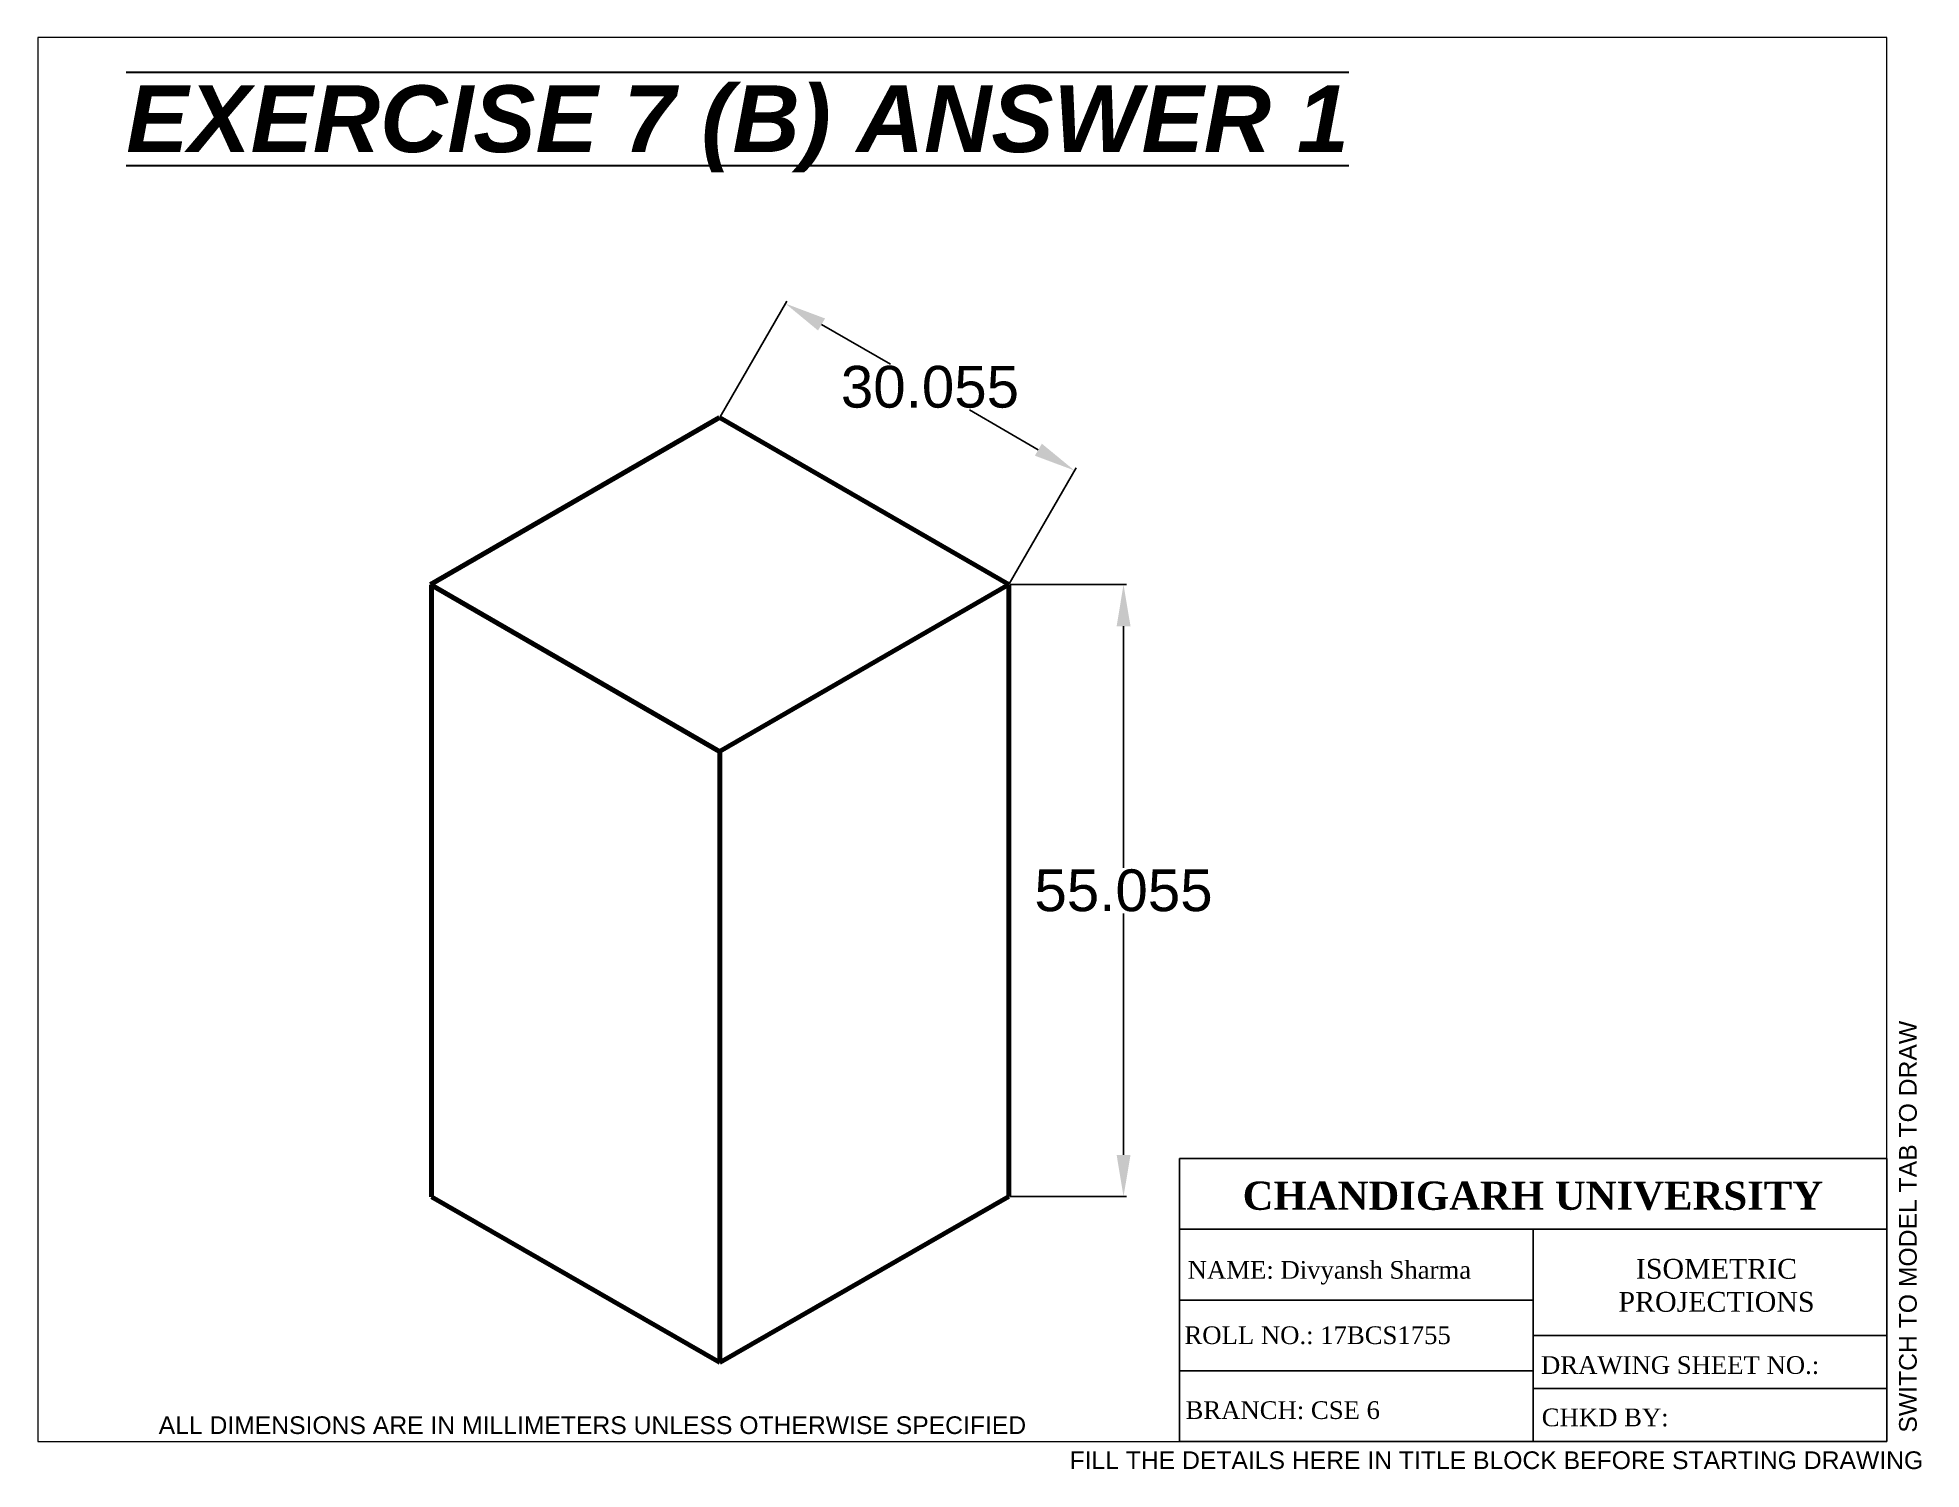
# Paper-space layout 'Layout1' of a CAD drawing. Header units: millimetres. Extents: x 0 to 266, y -4 to 198.
# The model-space entities are those that its viewports show. They can reach past a viewport. Long polylines and large blocks are cut down to what shows.
import ezdxf

# ---------------------------------------------------------------- set-up
doc = ezdxf.new("R2010")
doc.units = ezdxf.units.MM
doc.header["$PDMODE"] = 32
doc.linetypes.add('ACAD_ISO08W100', pattern=[36, 24, -3, 6, -3])
doc.layers.add('Comments', color=10, linetype='Continuous', lineweight=13, plot=False)
doc.layers.add('thick continuous', color=7, linetype='Continuous', lineweight=30)
doc.styles.get("Standard").update_dxf_attribs({"font": 'arial.ttf'})
doc.dimstyles.get("Standard").update_dxf_attribs({"dimscale": 1.5, "dimtxt": 2.5, "dimasz": 2.5, "dimexe": 0.18, "dimexo": 0.0625, "dimgap": 0.09, "dimtad": 0, "dimtih": 1, "dimtoh": 1, "dimdec": 1, "dimzin": 0, "dimdsep": 46, "dimtxsty": 'Standard', "dimcen": 0.09, "dimadec": 0, "dimazin": 0, "dimtfac": 1, "dimtdec": 1, "dimtofl": 0, "dimtmove": 0, "dimatfit": 3, "dimfxl": 1, "dimtolj": 1, "dimtzin": 0, "dimarcsym": 0})

# ---------------------------------------------------------------- blocks, each defined once
blk = doc.blocks.new('*D1')
at = {"layer": 'Defpoints', "color": 0}
for p in [(182.52, 105.41), (214.42, 100.66), (208.51, 90.41)]:
    blk.add_point(p, dxfattribs=at)
at = {"layer": 'thick continuous', "color": 0, "lineweight": -2}
for p, q in [((182.57, 105.49), (188.57, 115.89)), ((191.69, 113.78), (197.88, 110.21)), ((211.17, 102.53), (204.98, 106.11)), ((208.55, 90.49), (214.56, 100.89))]:
    blk.add_line(p, q, dxfattribs=at)
at = {"layer": 'thick continuous', "color": 0}
for points in [[(192, 114.32), (191.37, 113.24), (188.44, 115.66)], [(210.86, 101.99), (211.49, 103.07), (214.42, 100.66)]]:
    blk.add_solid(points, dxfattribs=at)
at = {"layer": 'thick continuous', "color": 0, "lineweight": 18, "insert": (201.43, 108.16), "char_height": 3.75, "attachment_point": 5}
blk.add_mtext('\\A1;30.055', dxfattribs=at)
blk = doc.blocks.new('*D2')
at = {"layer": 'Defpoints', "color": 0}
for p in [(208.51, 90.41), (208.51, 35.41), (218.83, 35.41)]:
    blk.add_point(p, dxfattribs=at)
at = {"layer": 'thick continuous', "color": 0, "lineweight": -2}
for p, q in [((208.6, 90.41), (219.1, 90.41)), ((218.83, 86.66), (218.83, 64.96)), ((218.83, 39.16), (218.83, 60.86)), ((208.6, 35.41), (219.1, 35.41))]:
    blk.add_line(p, q, dxfattribs=at)
at = {"layer": 'thick continuous', "color": 0}
for points in [[(219.46, 86.66), (218.21, 86.66), (218.83, 90.41)], [(218.21, 39.16), (219.46, 39.16), (218.83, 35.41)]]:
    blk.add_solid(points, dxfattribs=at)
at = {"layer": 'thick continuous', "color": 0, "lineweight": 18, "insert": (218.83, 62.91), "char_height": 3.75, "attachment_point": 5}
blk.add_mtext('\\A1;55.055', dxfattribs=at)

msp = doc.modelspace()

# ---------------------------------------------------------------- linework, layer by layer
at = {"layer": 'thick continuous', "lineweight": 100}
for p, q in [((156.54, 90.41), (182.52, 105.41)), ((182.52, 105.41), (208.51, 90.41)), ((182.52, 75.41), (156.54, 90.41)), ((156.62, 90.4), (156.62, 35.4)), ((208.51, 90.41), (182.52, 75.41)), ((208.51, 90.41), (208.51, 35.41)), ((182.55, 75.51), (182.55, 20.51)), ((182.55, 20.51), (156.62, 35.4)), ((182.55, 20.51), (208.51, 35.41))]:
    msp.add_line(p, q, dxfattribs=at)

# ---------------------------------------------------------------- texts
at = {"layer": 'thick continuous', "insert": (129.18, 135.27), "char_height": 6, "attachment_point": 1}
msp.add_mtext_dynamic_manual_height_columns('{\\fArial|b1|i1|c0|p34;\\L\\OEXERCISE 7 (B) ANSWER 1 }', width=221.8034, gutter_width=12.5, heights=[1.81], dxfattribs=at)

# ---------------------------------------------------------------- dimensions: what is measured, and where the dimension line sits
at = {"layer": 'thick continuous', "lineweight": 18}
dim = msp.add_aligned_dim(p1=(182.52, 105.41), p2=(208.51, 90.41), distance=11.83, text='<>55', dimstyle='Standard', dxfattribs=at)
dim.commit()
dim.dimension.update_dxf_attribs({"geometry": '*D1', "text_midpoint": (201.43, 108.16)})
dim = msp.add_linear_dim(base=(218.83, 35.41), p1=(208.51, 90.41), p2=(208.51, 35.41), angle=90, text='<>55', dimstyle='Standard', dxfattribs=at)
dim.commit()
dim.dimension.update_dxf_attribs({"geometry": '*D2', "text_midpoint": (218.83, 62.91)})

psp = doc.layouts.get("Layout1")

# ---------------------------------------------------------------- linework, layer by layer
for p, q in [((161.41, 40), (261.41, 40)), ((161.41, 40), (161.41, 0)), ((261.41, 40), (261.41, 0)), ((161.41, 30), (261.41, 30)), ((161.41, 30), (194.27, 30)), ((211.41, 30), (211.41, 0)), ((161.41, 20), (211.41, 20)), ((211.41, 15), (261.41, 15)), ((161.41, 10), (211.41, 10)), ((211.41, 7.5), (261.41, 7.5)), ((161.41, 0), (261.41, 0))]:
    psp.add_line(p, q)

# ---------------------------------------------------------------- texts
at = {"attachment_point": 1}
for s, width, insert, char_height in [('\\pxqc;{\\fTimes New Roman|b1|i0|c0|p18;CHANDIGARH UNIVERSITY}', 80.8177, (170.98, 36.75), 4), ('\\pxqc;{\\fTimes New Roman|b0|i0|c0|p18;ISOMETRIC PROJECTIONS}', 46.4985, (214.1, 25.81), 2.8)]:
    psp.add_mtext_dynamic_manual_height_columns(s, width=width, gutter_width=40, heights=[0], dxfattribs=dict(at, insert=insert, char_height=char_height))
at = {"linetype": 'ACAD_ISO08W100', "lineweight": 100, "char_height": 2.5, "attachment_point": 1}
for s, width, gutter_width, insert in [('{\\fTimes New Roman|b0|i0|c0|p18;NAME: Divyansh Sharma}', 45.3199, 45.32, (162.59, 25.51)), ('{\\fTimes New Roman|b0|i0|c0|p18;ROLL NO.: 17BCS1755}', 45.3199, 25, (162.13, 16.28)), ('{\\fTimes New Roman|b0|i0|c0|p18;DRAWING SHEET NO.:}', 45.3199, 25, (212.54, 12.06)), ('{\\fTimes New Roman|b0|i0|c0|p18;BRANCH: CSE 6}', 45.3199, 25, (162.28, 5.69)), ('{\\fTimes New Roman|b0|i0|c0|p18;CHKD BY: }', 47.9779, 25, (212.64, 4.66))]:
    psp.add_mtext_dynamic_manual_height_columns(s, width=width, gutter_width=gutter_width, heights=[0], dxfattribs=dict(at, insert=insert))
at = {"layer": 'Comments'}
psp.add_text('SWITCH TO MODEL TAB TO DRAW', height=2.5, rotation=90, dxfattribs=at).set_placement((265.66, 1.26))
psp.add_text('FILL THE DETAILS HERE IN TITLE BLOCK BEFORE STARTING DRAWING', height=2.5, dxfattribs=at).set_placement((145.88, -3.89))
at = {"layer": 'thick continuous'}
psp.add_text('ALL DIMENSIONS ARE IN MILLIMETERS UNLESS OTHERWISE SPECIFIED', height=2.5, dxfattribs=at).set_placement((17.11, 1.06))

# ---------------------------------------------------------------- viewports
psp.add_viewport(center=(130.71, 99.21), size=(261.41, 198.4125), view_center_point=(204.33, 76.48), view_height=126.1549, dxfattribs=at)

doc.saveas('drawing.dxf')
